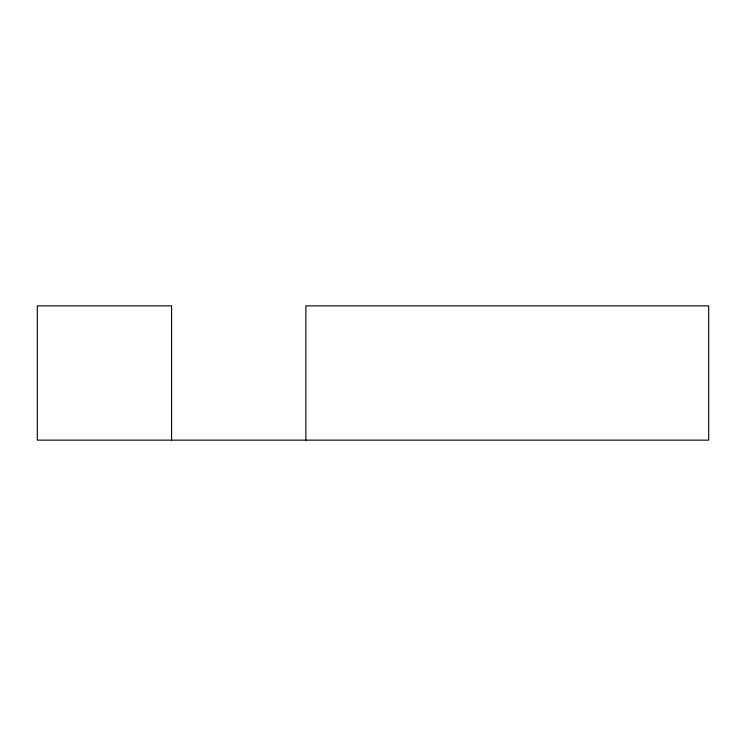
<?xml version="1.0" encoding="UTF-8"?>
<svg xmlns="http://www.w3.org/2000/svg" width="746" height="746" viewBox="0 0 746 746"><rect width="100%" height="100%" fill="white"/><g stroke="black" fill="none" stroke-linecap="round" stroke-linejoin="round"><path stroke-width="1.12" d="M305.86 440.14L305.86 305.86L708.7 305.86L708.7 440.14L37.3 440.14L37.3 305.86L171.58 305.86L171.58 440.14"/></g></svg>
